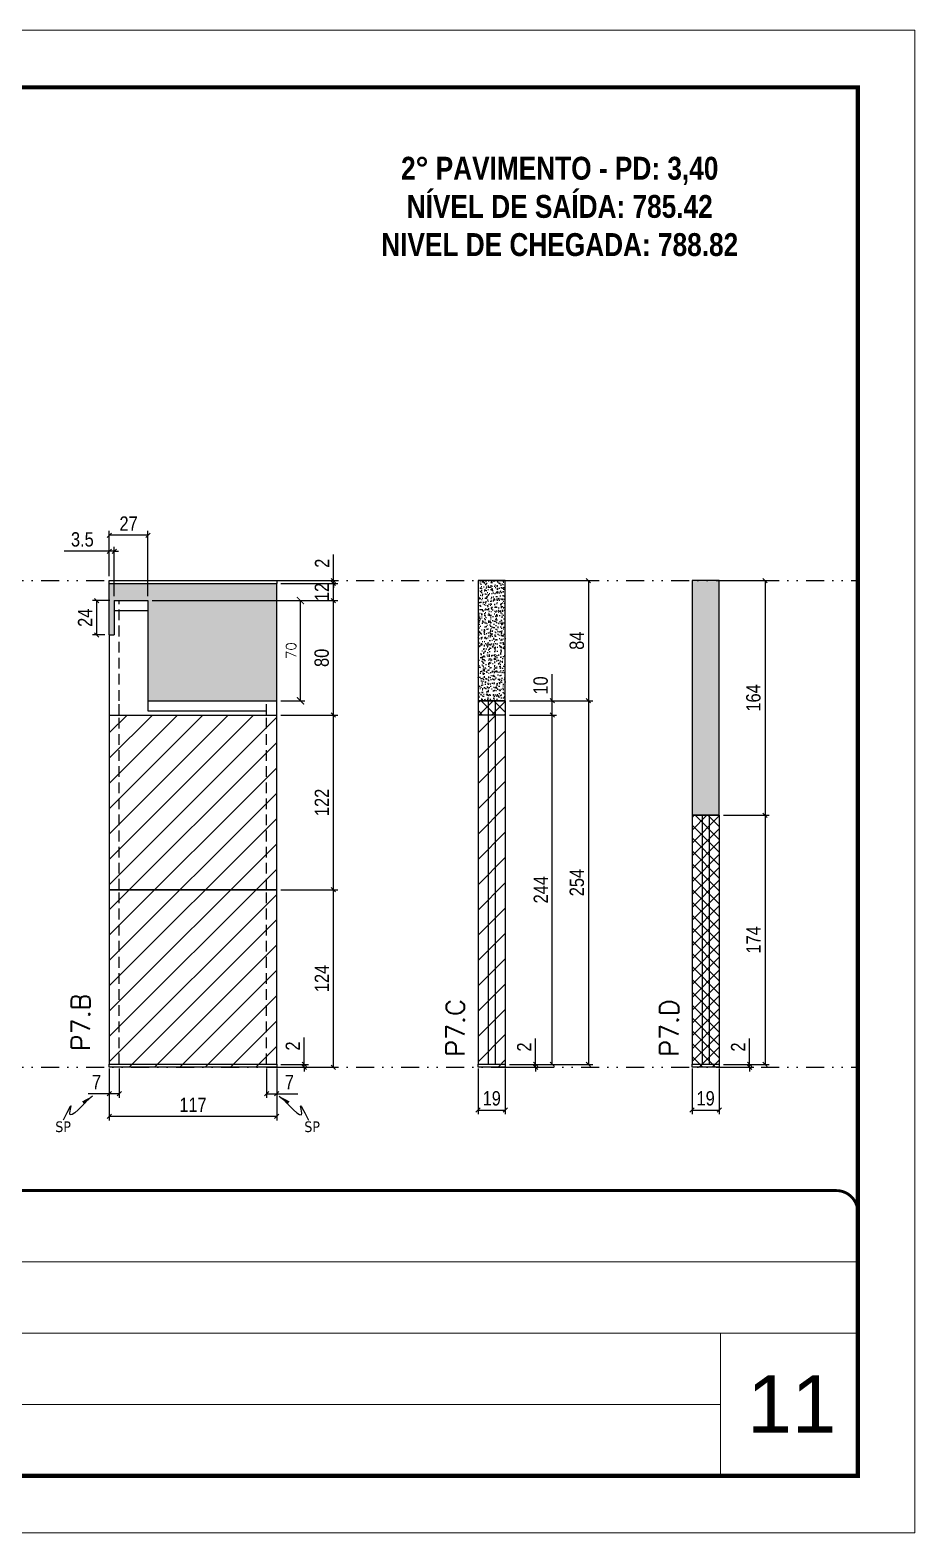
# Model space of a CAD drawing. Extents: x 2201 to 8455, y 252 to 7045.
# Drawn here: x 6251 to 6870, y 3698 to 4748 of the extents above; entities that cross this region are included whole.
import ezdxf

# ---------------------------------------------------------------- set-up
doc = ezdxf.new("R2010")
doc.units = 0
for name, pattern in [('CONTINUO', [0]), ('DASHED', [0.75, 0.5, -0.25]), ('DIVIDE2', [0.625, 0.25, -0.125, 0, -0.125, 0, -0.125]), ('HIDDEN', [0.375, 0.25, -0.125])]:
    doc.linetypes.add(name, pattern=pattern)
for name, color, linetype, lineweight in [('CARIMBO', 255, 'Continuous', 9), ('Folhas', 255, 'Continuous', 9), ('Hachura', 251, 'Continuous', 9), ('SARRAFO DE PRESSAO', 251, 'DASHED', 9), ('Texto Seção', 7, 'Continuous', 15)]:
    doc.layers.add(name, color=color, linetype=linetype, lineweight=lineweight)
for name, color, linetype in [('COTA', 241, 'Continuous'), ('NOMENCLATURA', 7, 'Continuous'), ('Nível', 160, 'Continuous'), ('Painéis', 200, 'Continuous'), ('SARR_2.2x7', 40, 'Continuous'), ('Sarrafo de Pressão', 42, 'HIDDEN'), ('texto', 7, 'Continuous')]:
    doc.layers.add(name, color=color, linetype=linetype)
doc.styles.add('ARIAL', font='arial.ttf')
doc.styles.add('COTA TECNICA', font='techl___.ttf', dxfattribs={"height": 10})
doc.styles.add('COTA TECNICA-50', font='techl___.ttf', dxfattribs={"height": 10})
doc.styles.add('REGUA-120', font='ROMANS.shx', dxfattribs={"height": 15})
doc.styles.add('ROMANC', font='techb___.ttf', dxfattribs={"height": 2.5})
doc.styles.add('ROMANS', font='romans.shx')
doc.styles.get("Standard").update_dxf_attribs({"font": 'arial.ttf'})
doc.dimstyles.new('COTA PAINEL-50', dxfattribs={"dimtxt": 10, "dimasz": 3, "dimexe": 3, "dimexo": 3, "dimgap": 3, "dimtad": 1, "dimdec": 1, "dimzin": 12, "dimdsep": 46, "dimtxsty": 'COTA TECNICA-50', "dimblk1": 'OBLIQUE', "dimblk2": 'OBLIQUE', "dimsah": 1, "dimcen": 0.9, "dimclrd": 4, "dimclre": 4, "dimclrt": 240, "dimadec": 1, "dimazin": 3, "dimtfac": 1, "dimtdec": 1, "dimtmove": 0, "dimatfit": 3, "dimfxl": 1, "dimtolj": 1, "dimtzin": 12, "dimarcsym": 0})
doc.dimstyles.new('Cota Paínel', dxfattribs={"dimtxt": 7, "dimasz": 5, "dimexe": 3, "dimexo": 3, "dimgap": 3, "dimtad": 1, "dimdec": 1, "dimzin": 12, "dimdsep": 46, "dimtxsty": 'ROMANS', "dimblk": 'ARCHTICK', "dimcen": 0, "dimclrd": 4, "dimclre": 4, "dimclrt": 1, "dimadec": 1, "dimazin": 3, "dimtfac": 1, "dimtdec": 1, "dimtmove": 0, "dimatfit": 3, "dimldrblk": 'OBLIQUE', "dimfxl": 1, "dimtolj": 1, "dimtzin": 12, "dimarcsym": 0})
doc.dimstyles.new('PAINEL', dxfattribs={"dimtxt": 10, "dimasz": 3, "dimexe": 3, "dimexo": 3, "dimgap": 3, "dimtad": 1, "dimdec": 1, "dimzin": 12, "dimdsep": 46, "dimtxsty": 'COTA TECNICA', "dimblk1": 'OBLIQUE', "dimblk2": 'OBLIQUE', "dimsah": 1, "dimcen": 0.9, "dimclrd": 4, "dimclre": 4, "dimclrt": 240, "dimadec": 1, "dimazin": 3, "dimtfac": 1, "dimtdec": 1, "dimtmove": 0, "dimatfit": 3, "dimfxl": 1, "dimtolj": 1, "dimtzin": 12, "dimarcsym": 0})
doc.dimstyles.get("Standard").update_dxf_attribs({"dimtxt": 0.18, "dimasz": 0.18, "dimexe": 0.18, "dimexo": 0.0625, "dimgap": 0.09, "dimtad": 0, "dimtih": 1, "dimtoh": 1, "dimdec": 4, "dimzin": 0, "dimdsep": 46, "dimtxsty": 'Standard', "dimcen": 0.09, "dimadec": 0, "dimazin": 0, "dimtfac": 1, "dimtdec": 4, "dimtofl": 0, "dimtmove": 0, "dimatfit": 3, "dimfxl": 1, "dimtolj": 1, "dimtzin": 0, "dimarcsym": 0})

# ---------------------------------------------------------------- blocks, each defined once
blk = doc.blocks.new('9999999999')
at = {"color": 30, "linetype": 'CONTINUO'}
for p, q in [((98564.6, 34379.6), (99584, 34379.6)), ((98564.6, 34329.8), (99488, 34329.8)), ((99584, 34329.8), (99488, 34329.8)), ((99488, 34329.8), (99488, 34230.2)), ((98564.6, 34280), (99488, 34280))]:
    blk.add_line(p, q, dxfattribs=at)
at = {"color": 30, "linetype": 'CONTINUO', "const_width": 2}
blk.add_lwpolyline([(99584, 34230.2), (99584, 34414.4, 0.414214), (99569, 34429.4), (98229, 34429.4, 0.414214), (98214, 34414.4), (98214, 34245.2, 0.414214), (98229, 34230.2), (99584, 34230.2)], format="xyb", dxfattribs=at)
at = {"layer": 'Folhas'}
blk.add_lwpolyline([(98139, 34190.2), (99624, 34190.2), (99624, 35240.2), (98139, 35240.2)], close=True, dxfattribs=at)
at = {"layer": 'Folhas', "color": 30, "const_width": 3}
blk.add_lwpolyline([(98214, 34230.2), (99584, 34230.2), (99584, 35200.2), (98214, 35200.2)], close=True, dxfattribs=at)
blk = doc.blocks.new('_Oblique')
at = {"color": 0, "linetype": 'ByBlock', "lineweight": -2}
blk.add_line((-0.5, -0.5), (0.5, 0.5), dxfattribs=at)
blk = doc.blocks.new('*D408')
at = {"layer": 'COTA', "color": 4, "lineweight": -2, "transparency": 16777216}
for p, q in [((6306.8, 4021.9), (6306.8, 3985.6)), ((6423.8, 4021.9), (6423.8, 3985.6)), ((6306.8, 3988.6), (6423.8, 3988.6))]:
    blk.add_line(p, q, dxfattribs=at)
at = {"layer": 'Defpoints', "color": 0, "transparency": 16777216}
for p in [(6306.8, 4024.9), (6423.8, 4024.9), (6423.8, 3988.6)]:
    blk.add_point(p, dxfattribs=at)
at = {"layer": 'COTA', "color": 4, "lineweight": -2, "transparency": 16777216, "xscale": 3, "yscale": 3, "zscale": 3, "rotation": 180}
blk.add_blockref('_Oblique', (6306.8, 3988.6), dxfattribs=at)
at = {"layer": 'COTA', "color": 4, "lineweight": -2, "transparency": 16777216, "xscale": 3, "yscale": 3, "zscale": 3}
blk.add_blockref('_Oblique', (6423.8, 3988.6), dxfattribs=at)
at = {"layer": 'COTA', "color": 240, "transparency": 16777216, "insert": (6365.3, 3996.6), "char_height": 10, "attachment_point": 5, "style": 'COTA TECNICA'}
blk.add_mtext('\\A1;117', dxfattribs=at)
blk = doc.blocks.new('*D409')
at = {"layer": 'COTA', "color": 4, "lineweight": -2, "transparency": 16777216}
for p, q in [((6313.8, 4021.9), (6313.8, 4001.4)), ((6306.8, 4019.9), (6306.8, 4001.4)), ((6306.8, 4004.4), (6292.1, 4004.4)), ((6313.8, 4004.4), (6306.8, 4004.4))]:
    blk.add_line(p, q, dxfattribs=at)
at = {"layer": 'Defpoints', "color": 0, "transparency": 16777216}
for p in [(6306.8, 4022.9), (6313.8, 4024.9), (6306.8, 4004.4)]:
    blk.add_point(p, dxfattribs=at)
at = {"layer": 'COTA', "color": 4, "lineweight": -2, "transparency": 16777216, "xscale": 3, "yscale": 3, "zscale": 3, "rotation": 180}
blk.add_blockref('_Oblique', (6306.8, 4004.4), dxfattribs=at)
at = {"layer": 'COTA', "color": 4, "lineweight": -2, "transparency": 16777216, "xscale": 3, "yscale": 3, "zscale": 3}
blk.add_blockref('_Oblique', (6313.8, 4004.4), dxfattribs=at)
at = {"layer": 'COTA', "color": 240, "transparency": 16777216, "insert": (6297.9, 4012.5), "char_height": 10, "attachment_point": 5, "style": 'COTA TECNICA-50'}
blk.add_mtext('\\A1;7', dxfattribs=at)
blk = doc.blocks.new('*D343')
at = {"layer": 'COTA', "color": 4, "lineweight": -2, "transparency": 16777216}
for p, q in [((6416.8, 4021.9), (6416.8, 4001.4)), ((6423.8, 4019.9), (6423.8, 4001.4)), ((6416.8, 4004.4), (6423.8, 4004.4)), ((6423.8, 4004.4), (6438.5, 4004.4))]:
    blk.add_line(p, q, dxfattribs=at)
at = {"layer": 'Defpoints', "color": 0, "transparency": 16777216}
for p in [(6416.8, 4024.9), (6423.8, 4022.9), (6423.8, 4004.4)]:
    blk.add_point(p, dxfattribs=at)
at = {"layer": 'COTA', "color": 4, "lineweight": -2, "transparency": 16777216, "xscale": 3, "yscale": 3, "zscale": 3, "rotation": 180}
blk.add_blockref('_Oblique', (6416.8, 4004.4), dxfattribs=at)
at = {"layer": 'COTA', "color": 4, "lineweight": -2, "transparency": 16777216, "xscale": 3, "yscale": 3, "zscale": 3}
blk.add_blockref('_Oblique', (6423.8, 4004.4), dxfattribs=at)
at = {"layer": 'COTA', "color": 240, "transparency": 16777216, "insert": (6432.7, 4012.5), "char_height": 10, "attachment_point": 5, "style": 'COTA TECNICA-50'}
blk.add_mtext('\\A1;7', dxfattribs=at)
blk = doc.blocks.new('*D344')
at = {"layer": 'COTA', "color": 4, "linetype": 'ByBlock', "lineweight": -2, "transparency": 16777216}
for p, q in [((6426.8, 4146.9), (6466.5, 4146.9)), ((6463.5, 4022.9), (6463.5, 4146.9)), ((6426.8, 4022.9), (6466.5, 4022.9))]:
    blk.add_line(p, q, dxfattribs=at)
at = {"layer": 'Defpoints', "color": 0, "linetype": 'ByBlock', "transparency": 16777216}
for p in [(6423.8, 4146.9), (6463.5, 4146.9), (6423.8, 4022.9)]:
    blk.add_point(p, dxfattribs=at)
at = {"layer": 'COTA', "color": 4, "linetype": 'ByBlock', "lineweight": -2, "transparency": 16777216, "xscale": 3, "yscale": 3, "zscale": 3}
for p, rotation in [((6463.5, 4146.9), 90), ((6463.5, 4022.9), 270)]:
    blk.add_blockref('_Oblique', p, dxfattribs=dict(at, rotation=rotation))
at = {"layer": 'COTA', "color": 240, "linetype": 'ByBlock', "transparency": 16777216, "insert": (6455.4, 4084.9), "char_height": 10, "attachment_point": 5, "rotation": 90, "style": 'COTA TECNICA'}
blk.add_mtext('\\A1;124', dxfattribs=at)
blk = doc.blocks.new('*D345')
at = {"layer": 'COTA', "color": 4, "lineweight": -2, "transparency": 16777216}
for p, q in [((6443.1, 4024.9), (6443.1, 4043.7)), ((6426.8, 4024.9), (6446.1, 4024.9)), ((6426.8, 4022.9), (6446.1, 4022.9)), ((6443.1, 4022.9), (6443.1, 4024.9)), ((6443.1, 4022.9), (6443.1, 4019.9))]:
    blk.add_line(p, q, dxfattribs=at)
at = {"layer": 'Defpoints', "color": 0, "transparency": 16777216}
for p in [(6423.8, 4024.9), (6423.8, 4022.9), (6443.1, 4022.9)]:
    blk.add_point(p, dxfattribs=at)
at = {"layer": 'COTA', "color": 4, "lineweight": -2, "transparency": 16777216, "xscale": 3, "yscale": 3, "zscale": 3}
for p, rotation in [((6443.1, 4024.9), 270), ((6443.1, 4022.9), 90)]:
    blk.add_blockref('_Oblique', p, dxfattribs=dict(at, rotation=rotation))
at = {"layer": 'COTA', "color": 240, "transparency": 16777216, "insert": (6435.1, 4037.7), "char_height": 10, "attachment_point": 5, "rotation": 90, "style": 'COTA TECNICA-50'}
blk.add_mtext('\\A1;2', dxfattribs=at)
blk = doc.blocks.new('*D346')
at = {"layer": 'COTA', "color": 4, "linetype": 'ByBlock', "lineweight": -2, "transparency": 16777216}
for p, q in [((6426.8, 4146.9), (6466.5, 4146.9)), ((6463.5, 4022.9), (6463.5, 4146.9)), ((6426.8, 4022.9), (6466.5, 4022.9))]:
    blk.add_line(p, q, dxfattribs=at)
at = {"layer": 'Defpoints', "color": 0, "linetype": 'ByBlock', "transparency": 16777216}
for p in [(6423.8, 4146.9), (6463.5, 4146.9), (6423.8, 4022.9)]:
    blk.add_point(p, dxfattribs=at)
at = {"layer": 'COTA', "color": 4, "linetype": 'ByBlock', "lineweight": -2, "transparency": 16777216, "xscale": 3, "yscale": 3, "zscale": 3}
for p, rotation in [((6463.5, 4146.9), 90), ((6463.5, 4022.9), 270)]:
    blk.add_blockref('_Oblique', p, dxfattribs=dict(at, rotation=rotation))
at = {"layer": 'COTA', "color": 240, "linetype": 'ByBlock', "transparency": 16777216, "insert": (6455.4, 4084.9), "char_height": 10, "attachment_point": 5, "rotation": 90, "style": 'COTA TECNICA'}
blk.add_mtext('\\A1;124', dxfattribs=at)
blk = doc.blocks.new('*D347')
at = {"layer": 'COTA', "color": 4, "lineweight": -2, "transparency": 16777216}
for p, q in [((6564.6, 4021.9), (6564.6, 3990)), ((6583.6, 4021.9), (6583.6, 3990)), ((6564.6, 3993), (6583.6, 3993))]:
    blk.add_line(p, q, dxfattribs=at)
at = {"layer": 'Defpoints', "color": 0, "transparency": 16777216}
for p in [(6564.6, 4024.9), (6583.6, 4024.9), (6583.6, 3993)]:
    blk.add_point(p, dxfattribs=at)
at = {"layer": 'COTA', "color": 4, "lineweight": -2, "transparency": 16777216, "xscale": 3, "yscale": 3, "zscale": 3, "rotation": 180}
blk.add_blockref('_Oblique', (6564.6, 3993), dxfattribs=at)
at = {"layer": 'COTA', "color": 4, "lineweight": -2, "transparency": 16777216, "xscale": 3, "yscale": 3, "zscale": 3}
blk.add_blockref('_Oblique', (6583.6, 3993), dxfattribs=at)
at = {"layer": 'COTA', "color": 240, "transparency": 16777216, "insert": (6574.1, 4001.1), "char_height": 10, "attachment_point": 5, "style": 'COTA TECNICA'}
blk.add_mtext('\\A1;19', dxfattribs=at)
blk = doc.blocks.new('*D348')
at = {"layer": 'COTA', "color": 4, "lineweight": -2, "transparency": 16777216}
for p, q in [((6604.8, 4024.9), (6604.8, 4043)), ((6586.6, 4024.9), (6607.8, 4024.9)), ((6586.6, 4022.9), (6607.8, 4022.9)), ((6604.8, 4022.9), (6604.8, 4024.9)), ((6604.8, 4022.9), (6604.8, 4019.9))]:
    blk.add_line(p, q, dxfattribs=at)
at = {"layer": 'Defpoints', "color": 0, "transparency": 16777216}
for p in [(6583.6, 4024.9), (6583.6, 4022.9), (6604.8, 4024.9)]:
    blk.add_point(p, dxfattribs=at)
at = {"layer": 'COTA', "color": 4, "lineweight": -2, "transparency": 16777216, "xscale": 3, "yscale": 3, "zscale": 3}
for p, rotation in [((6604.8, 4024.9), 270), ((6604.8, 4022.9), 90)]:
    blk.add_blockref('_Oblique', p, dxfattribs=dict(at, rotation=rotation))
at = {"layer": 'COTA', "color": 240, "transparency": 16777216, "insert": (6596.8, 4037), "char_height": 10, "attachment_point": 5, "rotation": 90, "style": 'COTA TECNICA-50'}
blk.add_mtext('\\A1;2', dxfattribs=at)
blk = doc.blocks.new('*D724')
at = {"layer": 'COTA', "color": 4, "linetype": 'ByBlock', "lineweight": -2, "transparency": 16777216}
for p, q in [((6586.6, 4362.9), (6644.7, 4362.9)), ((6641.7, 4362.9), (6641.7, 4278.9)), ((6586.6, 4278.9), (6644.7, 4278.9))]:
    blk.add_line(p, q, dxfattribs=at)
at = {"layer": 'Defpoints', "color": 0, "linetype": 'ByBlock', "transparency": 16777216}
for p in [(6583.6, 4362.9), (6583.6, 4278.9), (6641.7, 4278.9)]:
    blk.add_point(p, dxfattribs=at)
at = {"layer": 'COTA', "color": 4, "linetype": 'ByBlock', "lineweight": -2, "transparency": 16777216, "xscale": 3, "yscale": 3, "zscale": 3}
for p, rotation in [((6641.7, 4362.9), 90), ((6641.7, 4278.9), 270)]:
    blk.add_blockref('_Oblique', p, dxfattribs=dict(at, rotation=rotation))
at = {"layer": 'COTA', "color": 240, "linetype": 'ByBlock', "transparency": 16777216, "insert": (6633.6, 4320.9), "char_height": 10, "attachment_point": 5, "rotation": 90, "style": 'COTA TECNICA'}
blk.add_mtext('\\A1;84', dxfattribs=at)
blk = doc.blocks.new('*D725')
at = {"layer": 'COTA', "color": 4, "lineweight": -2, "transparency": 16777216}
for p, q in [((6616.4, 4278.9), (6616.4, 4297.4)), ((6586.6, 4278.9), (6619.4, 4278.9)), ((6616.4, 4268.9), (6616.4, 4278.9)), ((6586.6, 4268.9), (6619.4, 4268.9))]:
    blk.add_line(p, q, dxfattribs=at)
at = {"layer": 'Defpoints', "color": 0, "transparency": 16777216}
for p in [(6583.6, 4278.9), (6616.4, 4278.9), (6583.6, 4268.9)]:
    blk.add_point(p, dxfattribs=at)
at = {"layer": 'COTA', "color": 4, "lineweight": -2, "transparency": 16777216, "xscale": 3, "yscale": 3, "zscale": 3}
for p, rotation in [((6616.4, 4278.9), 90), ((6616.4, 4268.9), 270)]:
    blk.add_blockref('_Oblique', p, dxfattribs=dict(at, rotation=rotation))
at = {"layer": 'COTA', "color": 240, "transparency": 16777216, "insert": (6608.3, 4289.6), "char_height": 10, "attachment_point": 5, "rotation": 90, "style": 'COTA TECNICA-50'}
blk.add_mtext('\\A1;10', dxfattribs=at)
blk = doc.blocks.new('*D349')
at = {"layer": 'COTA', "color": 4, "lineweight": -2, "transparency": 16777216}
for p, q in [((6426.8, 4268.9), (6466.5, 4268.9)), ((6463.5, 4146.9), (6463.5, 4268.9)), ((6426.8, 4146.9), (6466.5, 4146.9))]:
    blk.add_line(p, q, dxfattribs=at)
at = {"layer": 'Defpoints', "color": 0, "transparency": 16777216}
for p in [(6423.8, 4268.9), (6463.5, 4268.9), (6423.8, 4146.9)]:
    blk.add_point(p, dxfattribs=at)
at = {"layer": 'COTA', "color": 4, "lineweight": -2, "transparency": 16777216, "xscale": 3, "yscale": 3, "zscale": 3}
for p, rotation in [((6463.5, 4268.9), 90), ((6463.5, 4146.9), 270)]:
    blk.add_blockref('_Oblique', p, dxfattribs=dict(at, rotation=rotation))
at = {"layer": 'COTA', "color": 240, "transparency": 16777216, "insert": (6455.4, 4207.9), "char_height": 10, "attachment_point": 5, "rotation": 90, "style": 'COTA TECNICA-50'}
blk.add_mtext('\\A1;122', dxfattribs=at)
blk = doc.blocks.new('*D726')
at = {"layer": 'COTA', "color": 4, "lineweight": -2, "transparency": 16777216}
for p, q in [((6586.6, 4268.9), (6619.4, 4268.9)), ((6616.4, 4024.9), (6616.4, 4268.9)), ((6586.6, 4024.9), (6619.4, 4024.9))]:
    blk.add_line(p, q, dxfattribs=at)
at = {"layer": 'Defpoints', "color": 0, "transparency": 16777216}
for p in [(6583.6, 4268.9), (6616.4, 4268.9), (6583.6, 4024.9)]:
    blk.add_point(p, dxfattribs=at)
at = {"layer": 'COTA', "color": 4, "lineweight": -2, "transparency": 16777216, "xscale": 3, "yscale": 3, "zscale": 3}
for p, rotation in [((6616.4, 4268.9), 90), ((6616.4, 4024.9), 270)]:
    blk.add_blockref('_Oblique', p, dxfattribs=dict(at, rotation=rotation))
at = {"layer": 'COTA', "color": 240, "transparency": 16777216, "insert": (6608.4, 4146.9), "char_height": 10, "attachment_point": 5, "rotation": 90, "style": 'COTA TECNICA'}
blk.add_mtext('\\A1;244', dxfattribs=at)
blk = doc.blocks.new('*D350')
at = {"layer": 'COTA', "color": 4, "lineweight": -2, "transparency": 16777216}
for p, q in [((6586.6, 4278.9), (6644.7, 4278.9)), ((6641.7, 4278.9), (6641.7, 4024.9)), ((6586.6, 4024.9), (6644.7, 4024.9))]:
    blk.add_line(p, q, dxfattribs=at)
at = {"layer": 'Defpoints', "color": 0, "transparency": 16777216}
for p in [(6583.6, 4278.9), (6583.6, 4024.9), (6641.7, 4024.9)]:
    blk.add_point(p, dxfattribs=at)
at = {"layer": 'COTA', "color": 4, "lineweight": -2, "transparency": 16777216, "xscale": 3, "yscale": 3, "zscale": 3}
for p, rotation in [((6641.7, 4278.9), 90), ((6641.7, 4024.9), 270)]:
    blk.add_blockref('_Oblique', p, dxfattribs=dict(at, rotation=rotation))
at = {"layer": 'COTA', "color": 240, "transparency": 16777216, "insert": (6633.6, 4151.9), "char_height": 10, "attachment_point": 5, "rotation": 90, "style": 'COTA TECNICA'}
blk.add_mtext('\\A1;254', dxfattribs=at)
blk = doc.blocks.new('*D351')
at = {"layer": 'COTA', "color": 4, "lineweight": -2, "transparency": 16777216}
for p, q in [((6426.8, 4360.9), (6466.5, 4360.9)), ((6463.5, 4348.9), (6463.5, 4360.9)), ((6336.8, 4348.9), (6466.5, 4348.9))]:
    blk.add_line(p, q, dxfattribs=at)
at = {"layer": 'Defpoints', "color": 0, "transparency": 16777216}
for p in [(6423.8, 4360.9), (6463.5, 4360.9), (6333.8, 4348.9)]:
    blk.add_point(p, dxfattribs=at)
at = {"layer": 'COTA', "color": 4, "lineweight": -2, "transparency": 16777216, "xscale": 3, "yscale": 3, "zscale": 3}
for p, rotation in [((6463.5, 4360.9), 90), ((6463.5, 4348.9), 270)]:
    blk.add_blockref('_Oblique', p, dxfattribs=dict(at, rotation=rotation))
at = {"layer": 'COTA', "color": 240, "transparency": 16777216, "insert": (6455.4, 4354.9), "char_height": 10, "attachment_point": 5, "rotation": 90, "style": 'COTA TECNICA'}
blk.add_mtext('\\A1;12', dxfattribs=at)
blk = doc.blocks.new('*D716')
at = {"layer": 'COTA', "color": 4, "lineweight": -2, "transparency": 16777216}
for p, q in [((6463.5, 4362.9), (6463.5, 4381)), ((6426.8, 4362.9), (6466.5, 4362.9)), ((6426.8, 4360.9), (6466.5, 4360.9)), ((6463.5, 4360.9), (6463.5, 4362.9)), ((6463.5, 4360.9), (6463.5, 4357.9))]:
    blk.add_line(p, q, dxfattribs=at)
at = {"layer": 'Defpoints', "color": 0, "transparency": 16777216}
for p in [(6423.8, 4362.9), (6423.8, 4360.9), (6463.5, 4362.9)]:
    blk.add_point(p, dxfattribs=at)
at = {"layer": 'COTA', "color": 4, "lineweight": -2, "transparency": 16777216, "xscale": 3, "yscale": 3, "zscale": 3}
for p, rotation in [((6463.5, 4362.9), 270), ((6463.5, 4360.9), 90)]:
    blk.add_blockref('_Oblique', p, dxfattribs=dict(at, rotation=rotation))
at = {"layer": 'COTA', "color": 240, "transparency": 16777216, "insert": (6455.5, 4375), "char_height": 10, "attachment_point": 5, "rotation": 90, "style": 'COTA TECNICA'}
blk.add_mtext('\\A1;2', dxfattribs=at)
blk = doc.blocks.new('*D717')
at = {"layer": 'COTA', "color": 4, "lineweight": -2, "transparency": 16777216}
for p, q in [((6336.8, 4348.9), (6466.5, 4348.9)), ((6463.5, 4268.9), (6463.5, 4348.9)), ((6426.8, 4268.9), (6466.5, 4268.9))]:
    blk.add_line(p, q, dxfattribs=at)
at = {"layer": 'Defpoints', "color": 0, "transparency": 16777216}
for p in [(6333.8, 4348.9), (6463.5, 4348.9), (6423.8, 4268.9)]:
    blk.add_point(p, dxfattribs=at)
at = {"layer": 'COTA', "color": 4, "lineweight": -2, "transparency": 16777216, "xscale": 3, "yscale": 3, "zscale": 3}
for p, rotation in [((6463.5, 4348.9), 90), ((6463.5, 4268.9), 270)]:
    blk.add_blockref('_Oblique', p, dxfattribs=dict(at, rotation=rotation))
at = {"layer": 'COTA', "color": 240, "transparency": 16777216, "insert": (6455.3, 4308.9), "char_height": 10, "attachment_point": 5, "rotation": 90, "style": 'COTA TECNICA'}
blk.add_mtext('\\A1;80', dxfattribs=at)
blk = doc.blocks.new('*D718')
at = {"layer": 'COTA', "color": 4, "lineweight": -2, "transparency": 16777216}
for p, q in [((6307.3, 4348.9), (6295, 4348.9)), ((6298, 4348.9), (6298, 4324.9)), ((6303.8, 4324.9), (6295, 4324.9))]:
    blk.add_line(p, q, dxfattribs=at)
at = {"layer": 'Defpoints', "color": 0, "transparency": 16777216}
for p in [(6310.3, 4348.9), (6298, 4324.9), (6306.8, 4324.9)]:
    blk.add_point(p, dxfattribs=at)
at = {"layer": 'COTA', "color": 4, "lineweight": -2, "transparency": 16777216, "xscale": 3, "yscale": 3, "zscale": 3}
for p, rotation in [((6298, 4348.9), 90), ((6298, 4324.9), 270)]:
    blk.add_blockref('_Oblique', p, dxfattribs=dict(at, rotation=rotation))
at = {"layer": 'COTA', "color": 240, "transparency": 16777216, "insert": (6289.9, 4336.9), "char_height": 10, "attachment_point": 5, "rotation": 90, "style": 'COTA TECNICA'}
blk.add_mtext('\\A1;24', dxfattribs=at)
blk = doc.blocks.new('*D719')
at = {"layer": 'COTA', "color": 4, "lineweight": -2, "transparency": 16777216}
for p, q in [((6306.8, 4383.4), (6275.2, 4383.4)), ((6306.8, 4365.9), (6306.8, 4386.4)), ((6310.3, 4383.4), (6306.8, 4383.4)), ((6310.3, 4351.9), (6310.3, 4386.4)), ((6310.3, 4383.4), (6313.3, 4383.4))]:
    blk.add_line(p, q, dxfattribs=at)
at = {"layer": 'Defpoints', "color": 0, "transparency": 16777216}
for p in [(6306.8, 4383.4), (6306.8, 4362.9), (6310.3, 4348.9)]:
    blk.add_point(p, dxfattribs=at)
at = {"layer": 'COTA', "color": 4, "lineweight": -2, "transparency": 16777216, "xscale": 3, "yscale": 3, "zscale": 3}
blk.add_blockref('_Oblique', (6306.8, 4383.4), dxfattribs=at)
at = {"layer": 'COTA', "color": 4, "lineweight": -2, "transparency": 16777216, "xscale": 3, "yscale": 3, "zscale": 3, "rotation": 180}
blk.add_blockref('_Oblique', (6310.3, 4383.4), dxfattribs=at)
at = {"layer": 'COTA', "color": 240, "transparency": 16777216, "insert": (6288, 4391.6), "char_height": 10, "attachment_point": 5, "style": 'COTA TECNICA'}
blk.add_mtext('\\A1;3.5', dxfattribs=at)
blk = doc.blocks.new('*D720')
at = {"layer": 'COTA', "color": 4, "lineweight": -2, "transparency": 16777216}
for p, q in [((6306.8, 4365.9), (6306.8, 4397.6)), ((6333.8, 4394.6), (6306.8, 4394.6)), ((6333.8, 4351.9), (6333.8, 4397.6))]:
    blk.add_line(p, q, dxfattribs=at)
at = {"layer": 'Defpoints', "color": 0, "transparency": 16777216}
for p in [(6306.8, 4394.6), (6306.8, 4362.9), (6333.8, 4348.9)]:
    blk.add_point(p, dxfattribs=at)
at = {"layer": 'COTA', "color": 4, "lineweight": -2, "transparency": 16777216, "xscale": 3, "yscale": 3, "zscale": 3, "rotation": 180}
blk.add_blockref('_Oblique', (6306.8, 4394.6), dxfattribs=at)
at = {"layer": 'COTA', "color": 4, "lineweight": -2, "transparency": 16777216, "xscale": 3, "yscale": 3, "zscale": 3}
blk.add_blockref('_Oblique', (6333.8, 4394.6), dxfattribs=at)
at = {"layer": 'COTA', "color": 240, "transparency": 16777216, "insert": (6320.3, 4402.7), "char_height": 10, "attachment_point": 5, "style": 'COTA TECNICA'}
blk.add_mtext('\\A1;27', dxfattribs=at)
blk = doc.blocks.new('*D38')
at = {"layer": 'COTA', "color": 4, "lineweight": -2, "transparency": 16777216}
for p, q in [((6714.1, 4021.9), (6714.1, 3990)), ((6733.1, 4021.9), (6733.1, 3990)), ((6714.1, 3993), (6733.1, 3993))]:
    blk.add_line(p, q, dxfattribs=at)
at = {"layer": 'Defpoints', "color": 0, "transparency": 16777216}
for p in [(6714.1, 4024.9), (6733.1, 4024.9), (6733.1, 3993)]:
    blk.add_point(p, dxfattribs=at)
at = {"layer": 'COTA', "color": 4, "lineweight": -2, "transparency": 16777216, "xscale": 3, "yscale": 3, "zscale": 3, "rotation": 180}
blk.add_blockref('_Oblique', (6714.1, 3993), dxfattribs=at)
at = {"layer": 'COTA', "color": 4, "lineweight": -2, "transparency": 16777216, "xscale": 3, "yscale": 3, "zscale": 3}
blk.add_blockref('_Oblique', (6733.1, 3993), dxfattribs=at)
at = {"layer": 'COTA', "color": 240, "transparency": 16777216, "insert": (6723.6, 4001.1), "char_height": 10, "attachment_point": 5, "style": 'COTA TECNICA'}
blk.add_mtext('\\A1;19', dxfattribs=at)
blk = doc.blocks.new('*D39')
at = {"layer": 'COTA', "color": 4, "lineweight": -2, "transparency": 16777216}
for p, q in [((6754.3, 4024.9), (6754.3, 4043)), ((6736.1, 4024.9), (6757.3, 4024.9)), ((6736.1, 4022.9), (6757.3, 4022.9)), ((6754.3, 4022.9), (6754.3, 4024.9)), ((6754.3, 4022.9), (6754.3, 4019.9))]:
    blk.add_line(p, q, dxfattribs=at)
at = {"layer": 'Defpoints', "color": 0, "transparency": 16777216}
for p in [(6733.1, 4024.9), (6733.1, 4022.9), (6754.3, 4024.9)]:
    blk.add_point(p, dxfattribs=at)
at = {"layer": 'COTA', "color": 4, "lineweight": -2, "transparency": 16777216, "xscale": 3, "yscale": 3, "zscale": 3}
for p, rotation in [((6754.3, 4024.9), 270), ((6754.3, 4022.9), 90)]:
    blk.add_blockref('_Oblique', p, dxfattribs=dict(at, rotation=rotation))
at = {"layer": 'COTA', "color": 240, "transparency": 16777216, "insert": (6746.3, 4037), "char_height": 10, "attachment_point": 5, "rotation": 90, "style": 'COTA TECNICA-50'}
blk.add_mtext('\\A1;2', dxfattribs=at)
blk = doc.blocks.new('*D575')
at = {"layer": 'COTA', "color": 4, "linetype": 'ByBlock', "lineweight": -2, "transparency": 16777216}
for p, q in [((6736.1, 4362.9), (6768.1, 4362.9)), ((6765.1, 4362.9), (6765.1, 4198.9)), ((6736.1, 4198.9), (6768.1, 4198.9))]:
    blk.add_line(p, q, dxfattribs=at)
at = {"layer": 'Defpoints', "color": 0, "linetype": 'ByBlock', "transparency": 16777216}
for p in [(6733.1, 4362.9), (6733.1, 4198.9), (6765.1, 4198.9)]:
    blk.add_point(p, dxfattribs=at)
at = {"layer": 'COTA', "color": 4, "linetype": 'ByBlock', "lineweight": -2, "transparency": 16777216, "xscale": 3, "yscale": 3, "zscale": 3}
for p, rotation in [((6765.1, 4362.9), 90), ((6765.1, 4198.9), 270)]:
    blk.add_blockref('_Oblique', p, dxfattribs=dict(at, rotation=rotation))
at = {"layer": 'COTA', "color": 240, "linetype": 'ByBlock', "transparency": 16777216, "insert": (6757, 4280.9), "char_height": 10, "attachment_point": 5, "rotation": 90, "style": 'COTA TECNICA'}
blk.add_mtext('\\A1;164', dxfattribs=at)
blk = doc.blocks.new('*D40')
at = {"layer": 'COTA', "color": 4, "lineweight": -2, "transparency": 16777216}
for p, q in [((6736.1, 4198.9), (6768.1, 4198.9)), ((6765.1, 4198.9), (6765.1, 4024.9)), ((6736.1, 4024.9), (6768.1, 4024.9))]:
    blk.add_line(p, q, dxfattribs=at)
at = {"layer": 'Defpoints', "color": 0, "transparency": 16777216}
for p in [(6733.1, 4198.9), (6733.1, 4024.9), (6765.1, 4024.9)]:
    blk.add_point(p, dxfattribs=at)
at = {"layer": 'COTA', "color": 4, "lineweight": -2, "transparency": 16777216, "xscale": 3, "yscale": 3, "zscale": 3}
for p, rotation in [((6765.1, 4198.9), 90), ((6765.1, 4024.9), 270)]:
    blk.add_blockref('_Oblique', p, dxfattribs=dict(at, rotation=rotation))
at = {"layer": 'COTA', "color": 240, "transparency": 16777216, "insert": (6757, 4111.9), "char_height": 10, "attachment_point": 5, "rotation": 90, "style": 'COTA TECNICA'}
blk.add_mtext('\\A1;174', dxfattribs=at)
blk = doc.blocks.new('_ArchTick')
at = {"color": 0, "linetype": 'ByBlock', "const_width": 0.15}
blk.add_lwpolyline([(-0.5, -0.5), (0.5, 0.5)], dxfattribs=at)
blk = doc.blocks.new('*D809')
at = {"layer": 'COTA', "color": 4, "lineweight": -2, "transparency": 16777216}
for p, q in [((6336.8, 4348.9), (6443.4, 4348.9)), ((6440.4, 4278.9), (6440.4, 4348.9)), ((6426.8, 4278.9), (6443.4, 4278.9))]:
    blk.add_line(p, q, dxfattribs=at)
at = {"layer": 'Defpoints', "color": 0, "transparency": 16777216}
for p in [(6333.8, 4348.9), (6440.4, 4348.9), (6423.8, 4278.9)]:
    blk.add_point(p, dxfattribs=at)
at = {"layer": 'COTA', "color": 4, "lineweight": -2, "transparency": 16777216, "xscale": 5, "yscale": 5, "zscale": 5}
for p, rotation in [((6440.4, 4348.9), 90), ((6440.4, 4278.9), 270)]:
    blk.add_blockref('_ArchTick', p, dxfattribs=dict(at, rotation=rotation))
at = {"layer": 'COTA', "color": 1, "transparency": 16777216, "insert": (6433.9, 4313.9), "char_height": 7, "attachment_point": 5, "rotation": 90, "style": 'ROMANS'}
blk.add_mtext('\\A1;70', dxfattribs=at)

msp = doc.modelspace()

# ---------------------------------------------------------------- hatches: boundary and pattern name
at = {"layer": 'COTA', "linetype": 'ByBlock'}
h = msp.add_hatch(dxfattribs=at)
h.set_pattern_fill('AR-CONC', color=256, scale=0.03)
h.paths.add_polyline_path([(6423.81, 4360.92), (6306.81, 4360.93), (6306.81, 4324.93), (6310.31, 4324.93), (6310.31, 4348.93), (6333.81, 4348.93), (6333.81, 4278.92), (6358.81, 4278.92), (6423.81, 4278.92)])
h = msp.add_hatch(dxfattribs=at)
h.set_pattern_fill('AR-CONC', color=256, scale=0.03)
h.set_pattern_definition([(50, (-2519.5315, 250.9333), (5.46554, -0.4781726), [0.5715, -6.2865]), (355, (-2519.5315, 250.933), (-1.0573026, 5.7317054), [0.4572, -5.0292175]), (100.451445, (-2519.076, 250.8934), (4.4082374, 5.2535326), [0.4857003, -5.3427073]), (46.1842, (-2519.5315, 252.457), (8.132371, -1.26127), [0.85725, -9.42975]), (96.63556, (-2518.854, 252.352), (7.122124, 7.422784), [0.728551, -8.014068]), (351.18415, (-2519.5315, 252.457), (7.122124, 7.422784), [0.685799, -7.543792]), (21, (-2518.7695, 252.0763), (4.5484317, -3.067956), [0.5715, -6.2865]), (326, (-2518.7695, 252.076), (1.854061, 5.525639), [0.4572, -5.0292]), (71.451445, (-2518.3905, 251.8206), (6.4024926, 2.457683), [0.4857003, -5.342698]), (37.5, (-2519.5315, 250.9333), (0.0926581, 2.53665117), [0, -4.96824, 0, -5.1054, 0, -5.04825]), (7.5, (-2519.5315, 250.9333), (2.0045899, 3.00541724), [0, -2.91084, 0, -4.85394, 0, -1.92405]), (327.5, (-2521.2308, 250.9333), (4.06771786, -0.1718623), [0, -1.905, 0, -5.9436, 0, -7.8867]), (317.5, (-2521.9928, 250.9333), (4.4438754, 0.7627947), [0, -2.4765, 0, -3.94716, 0, -5.6007])])
h.paths.add_polyline_path([(6583.59, 4362.93), (6564.59, 4362.93), (6564.59, 4278.93), (6583.59, 4278.93)])
h = msp.add_hatch(dxfattribs=at)
h.set_pattern_fill('AR-CONC', color=256, scale=0.03)
h.set_pattern_definition([(50, (-2370.061, 250.9333), (5.46554, -0.4781726), [0.5715, -6.2865]), (355, (-2370.061, 250.933), (-1.0573026, 5.7317054), [0.4572, -5.0292175]), (100.451445, (-2369.6056, 250.8934), (4.4082374, 5.2535326), [0.4857003, -5.3427073]), (46.1842, (-2370.061, 252.457), (8.132371, -1.26127), [0.85725, -9.42975]), (96.63556, (-2369.383, 252.352), (7.122124, 7.422784), [0.728551, -8.014068]), (351.18415, (-2370.061, 252.457), (7.122124, 7.422784), [0.685799, -7.543792]), (21, (-2369.299, 252.0763), (4.5484317, -3.067956), [0.5715, -6.2865]), (326, (-2369.299, 252.076), (1.854061, 5.525639), [0.4572, -5.0292]), (71.451445, (-2368.92, 251.8206), (6.4024926, 2.457683), [0.4857003, -5.342698]), (37.5, (-2370.061, 250.9333), (0.0926581, 2.53665117), [0, -4.96824, 0, -5.1054, 0, -5.04825]), (7.5, (-2370.061, 250.9333), (2.0045899, 3.00541724), [0, -2.91084, 0, -4.85394, 0, -1.92405]), (327.5, (-2371.7603, 250.9333), (4.06771786, -0.1718623), [0, -1.905, 0, -5.9436, 0, -7.8867]), (317.5, (-2372.5223, 250.9333), (4.4438754, 0.7627947), [0, -2.4765, 0, -3.94716, 0, -5.6007])])
h.paths.add_polyline_path([(6733.06, 4362.93), (6714.06, 4362.93), (6714.06, 4198.93), (6733.06, 4198.93)])
at = {"layer": 'Hachura', "linetype": 'ByBlock'}
h = msp.add_hatch(dxfattribs=at)
h.set_pattern_fill('ANSI37', color=256, scale=2)
h.set_pattern_definition([(45, (-166029.649, -106622.4624), (-4.49012806, 4.49012806), []), (135, (-166029.649, -106622.4624), (-4.49012806, -4.49012806), [])])
h.paths.add_polyline_path([(6583.59, 4268.9), (6583.59, 4278.9), (6564.59, 4278.9), (6564.59, 4268.9)])
h = msp.add_hatch(dxfattribs=at)
h.set_pattern_fill('ANSI31', color=256, scale=100)
h.set_pattern_definition([(45, (-110843.315, -31028.35), (-8.8388348, 8.8388348), [])])
h.paths.add_polyline_path([(6306.81, 4022.93), (6423.81, 4022.93), (6423.81, 4268.93), (6306.81, 4268.93)])
h = msp.add_hatch(dxfattribs=at)
h.set_pattern_fill('ANSI31', color=256, scale=100)
h.set_pattern_definition([(45, (-110585.536, -31028.374), (-8.8388348, 8.8388348), [])])
h.paths.add_polyline_path([(6583.59, 4022.9), (6583.59, 4268.9), (6564.59, 4268.9), (6564.59, 4022.9)])
h = msp.add_hatch(dxfattribs=at)
h.set_pattern_fill('ANSI37', color=256, scale=2)
h.set_pattern_definition([(45, (-165880.1786, -106702.4624), (-4.49012806, 4.49012806), []), (135, (-165880.1786, -106702.4624), (-4.49012806, -4.49012806), [])])
h.paths.add_polyline_path([(6733.06, 4022.93), (6733.06, 4198.9), (6714.06, 4198.9), (6714.06, 4022.93)])

# ---------------------------------------------------------------- linework, layer by layer
at = {"layer": 'COTA', "linetype": 'ByBlock'}
for p, q in [((6306.81, 4324.93), (6306.81, 4360.93)), ((6423.81, 4278.93), (6423.81, 4360.92))]:
    msp.add_line(p, q, dxfattribs=at)
for points in [[(6564.59, 4278.9), (6583.59, 4278.9), (6583.59, 4362.93), (6564.59, 4362.93)], [(6714.06, 4198.9), (6733.06, 4198.9), (6733.06, 4362.93), (6714.06, 4362.93)]]:
    msp.add_lwpolyline(points, close=True, dxfattribs=at)
at = {"layer": 'Nível', "color": 4, "linetype": 'DIVIDE2', "ltscale": 50}
for p, q in [((5850.34, 4362.93), (6829.87, 4362.93)), ((5850.34, 4022.93), (6829.87, 4022.93))]:
    msp.add_line(p, q, dxfattribs=at)
at = {"layer": 'Painéis'}
for p, q in [((6306.81, 4360.93), (6306.81, 4362.93)), ((6306.81, 4362.93), (6423.81, 4362.93)), ((6306.81, 4360.93), (6423.81, 4360.92)), ((6423.81, 4362.93), (6423.81, 4360.92)), ((6310.31, 4348.93), (6310.31, 4324.93)), ((6310.31, 4348.93), (6333.81, 4348.93)), ((6333.81, 4348.93), (6333.81, 4278.92)), ((6306.81, 4324.93), (6306.81, 4146.93)), ((6306.81, 4324.93), (6310.31, 4324.93)), ((6333.81, 4278.92), (6358.81, 4278.92)), ((6358.81, 4278.92), (6423.81, 4278.92)), ((6423.81, 4146.93), (6423.81, 4278.93)), ((6564.59, 4278.93), (6583.59, 4278.93)), ((6564.59, 4278.9), (6564.59, 4024.93)), ((6564.59, 4278.9), (6583.59, 4278.9)), ((6583.59, 4278.9), (6564.59, 4278.9)), ((6583.59, 4278.9), (6583.59, 4024.93)), ((6306.81, 4271.92), (6306.81, 4271.92)), ((6306.81, 4268.93), (6423.81, 4268.93)), ((6583.59, 4268.93), (6564.59, 4268.93)), ((6714.06, 4198.93), (6733.06, 4198.93)), ((6714.06, 4198.9), (6714.06, 4024.93)), ((6714.06, 4198.9), (6733.06, 4198.9)), ((6733.06, 4198.9), (6714.06, 4198.9)), ((6733.06, 4198.9), (6733.06, 4024.93)), ((6423.81, 4146.93), (6306.81, 4146.93)), ((6306.81, 4146.93), (6306.81, 4024.93)), ((6306.81, 4146.93), (6423.81, 4146.93)), ((6423.81, 4024.93), (6423.81, 4146.93)), ((6306.81, 4024.93), (6423.81, 4024.93)), ((6564.59, 4024.93), (6583.59, 4024.93)), ((6564.59, 4024.93), (6583.59, 4024.93)), ((6564.59, 4022.93), (6564.59, 4024.93)), ((6583.59, 4022.93), (6564.59, 4022.93)), ((6583.59, 4024.93), (6583.59, 4022.93)), ((6714.06, 4024.93), (6733.06, 4024.93)), ((6714.06, 4024.93), (6733.06, 4024.93)), ((6714.06, 4022.93), (6714.06, 4024.93)), ((6733.06, 4022.93), (6714.06, 4022.93)), ((6733.06, 4024.93), (6733.06, 4022.93))]:
    msp.add_line(p, q, dxfattribs=at)
msp.add_lwpolyline([(6423.81, 4022.93), (6306.81, 4022.93), (6306.81, 4024.93), (6423.81, 4024.93)], close=True, dxfattribs=at)
at = {"layer": 'SARR_2.2x7'}
for p, q in [((6310.31, 4341.93), (6333.81, 4341.93)), ((6333.81, 4278.92), (6333.81, 4271.92)), ((6571.59, 4278.9), (6571.59, 4024.93)), ((6576.59, 4278.9), (6576.59, 4024.93)), ((6333.81, 4271.92), (6416.81, 4271.92)), ((6365.81, 4271.92), (6365.81, 4271.92)), ((6721.06, 4198.9), (6721.06, 4024.93)), ((6726.06, 4198.9), (6726.06, 4024.93))]:
    msp.add_line(p, q, dxfattribs=at)
at = {"layer": 'Sarrafo de Pressão', "ltscale": 30}
for p, q in [((6313.81, 4278.92), (6313.81, 4348.93)), ((6313.81, 4268.93), (6313.81, 4278.92)), ((6416.81, 4268.93), (6416.81, 4278.92)), ((6313.81, 4146.93), (6313.81, 4268.93)), ((6416.81, 4146.93), (6416.81, 4268.93)), ((6313.81, 4024.93), (6313.81, 4146.93)), ((6416.81, 4024.93), (6416.81, 4146.93))]:
    msp.add_line(p, q, dxfattribs=at)

# ---------------------------------------------------------------- block references
at = {"layer": 'SARRAFO DE PRESSAO', "color": 6, "linetype": 'ByBlock'}
msp.add_blockref('9999999999', (-92754.11, -30492.69), dxfattribs=at)

# ---------------------------------------------------------------- texts
at = {"layer": 'CARIMBO', "style": 'ARIAL'}
msp.add_text('11', height=40, dxfattribs=at).set_placement((6752.73, 3767.66))
at = {"layer": 'NOMENCLATURA', "color": 2, "insert": (6621.61, 4685.65), "char_height": 16, "attachment_point": 2, "style": 'ROMANC'}
msp.add_mtext_dynamic_manual_height_columns('\\P2° PAVIMENTO - PD: 3,40\\PNÍVEL DE SAÍDA: 785.42\\PNIVEL DE CHEGADA: 788.82', width=328.3607, gutter_width=1, heights=[0], dxfattribs=at)
at = {"layer": 'texto', "color": 0, "char_height": 7.5, "attachment_point": 5}
for insert in [(6274.56, 3981.25), (6448.59, 3981.25)]:
    msp.add_mtext('{\\fTahoma|b0|i0|c0|p34;\\C4;SP}', dxfattribs=dict(at, insert=insert))
at = {"layer": 'Texto Seção', "char_height": 13, "width": 285.3299, "attachment_point": 7, "rotation": 90, "style": 'REGUA-120'}
for s, insert in [('P7.B', (6293.34, 4034.18)), ('\\pxt4;P7.C', (6555.14, 4030.34)), ('\\pxt4;P7.D', (6704.61, 4030.34))]:
    msp.add_mtext(s, dxfattribs=dict(at, insert=insert))

# ---------------------------------------------------------------- dimensions: what is measured, and where the dimension line sits
at = {"layer": 'COTA'}
for base, p1, p2, dimstyle, picture, middle in [((6306.81, 4394.58), (6333.81, 4348.93), (6306.81, 4362.93), 'PAINEL', '*D720', (6320.31, 4402.65)), ((6306.81, 4383.4), (6310.31, 4348.93), (6306.81, 4362.93), 'PAINEL', '*D719', (6288.01, 4391.62)), ((6423.81, 4004.42), (6416.81, 4024.93), (6423.81, 4022.93), 'COTA PAINEL-50', '*D343', (6432.68, 4012.49))]:
    dim = msp.add_linear_dim(base=base, p1=p1, p2=p2, dimstyle=dimstyle, dxfattribs=at)
    dim.commit()
    dim.dimension.update_dxf_attribs({"geometry": picture, "text_midpoint": middle})
for base, p1, p2, angle, dimstyle, picture, middle in [((6463.45, 4362.93), (6423.81, 4360.92), (6423.81, 4362.93), 90, 'PAINEL', '*D716', (6455.45, 4374.98)), ((6297.96, 4324.93), (6310.31, 4348.93), (6306.81, 4324.93), 90, 'PAINEL', '*D718', (6289.89, 4336.93)), ((6440.44, 4348.93), (6423.81, 4278.92), (6333.81, 4348.93), 90, 'Cota Paínel', '*D809', (6433.94, 4313.92)), ((6616.45, 4278.93), (6583.59, 4268.93), (6583.59, 4278.93), 90, 'COTA PAINEL-50', '*D725', (6608.34, 4289.64)), ((6641.7, 4024.93), (6583.59, 4278.93), (6583.59, 4024.93), 90, 'PAINEL', '*D350', (6633.59, 4151.93)), ((6463.45, 4268.93), (6423.81, 4146.93), (6423.81, 4268.93), 90, 'COTA PAINEL-50', '*D349', (6455.4, 4207.93)), ((6616.45, 4268.93), (6583.59, 4024.93), (6583.59, 4268.93), 90, 'PAINEL', '*D726', (6608.37, 4146.93)), ((6765.12, 4024.93), (6733.06, 4198.93), (6733.06, 4024.93), 90, 'PAINEL', '*D40', (6757.04, 4111.93)), ((6306.81, 4004.42), (6313.81, 4024.93), (6306.81, 4022.93), 180, 'COTA PAINEL-50', '*D409', (6297.95, 4012.49))]:
    dim = msp.add_linear_dim(base=base, p1=p1, p2=p2, angle=angle, dimstyle=dimstyle, dxfattribs=at)
    dim.commit()
    dim.dimension.update_dxf_attribs({"geometry": picture, "text_midpoint": middle})
for base, p1, p2, dimstyle, picture, middle in [((6463.45, 4360.92), (6333.81, 4348.93), (6423.81, 4360.92), 'PAINEL', '*D351', (6463.45, 4354.92)), ((6463.45, 4348.93), (6423.81, 4268.93), (6333.81, 4348.93), 'PAINEL', '*D717', (6463.45, 4308.93)), ((6443.07, 4022.93), (6423.81, 4024.93), (6423.81, 4022.93), 'COTA PAINEL-50', '*D345', (6443.07, 4037.67)), ((6604.78, 4024.93), (6583.59, 4022.93), (6583.59, 4024.93), 'COTA PAINEL-50', '*D348', (6604.78, 4036.98)), ((6754.25, 4024.93), (6733.06, 4022.93), (6733.06, 4024.93), 'COTA PAINEL-50', '*D39', (6754.25, 4036.98))]:
    dim = msp.add_linear_dim(base=base, p1=p1, p2=p2, angle=90, dimstyle=dimstyle, dxfattribs=at)
    dim.commit()
    dim.dimension.update_dxf_attribs({"geometry": picture, "text_midpoint": middle, "dimtype": 160})
at = {"layer": 'COTA', "linetype": 'ByBlock'}
for base, p1, p2, picture, middle in [((6641.7, 4278.9), (6583.59, 4362.93), (6583.59, 4278.9), '*D724', (6633.6, 4320.91)), ((6765.12, 4198.9), (6733.06, 4362.93), (6733.06, 4198.9), '*D575', (6757.01, 4280.91))]:
    dim = msp.add_linear_dim(base=base, p1=p1, p2=p2, angle=90, dimstyle='PAINEL', dxfattribs=at)
    dim.commit()
    dim.dimension.update_dxf_attribs({"geometry": picture, "text_midpoint": middle})
for picture in ['*D344', '*D346']:
    dim = msp.add_aligned_dim(p1=(6423.81, 4022.93), p2=(6423.81, 4146.93), distance=-39.64, dimstyle='PAINEL', dxfattribs=at)
    dim.commit()
    dim.dimension.update_dxf_attribs({"geometry": picture, "text_midpoint": (6455.38, 4084.93)})
at = {"layer": 'COTA'}
for base, p1, p2, picture, middle in [((6423.81, 3988.56), (6306.81, 4024.93), (6423.81, 4024.93), '*D408', (6365.31, 3996.64)), ((6583.59, 3993.03), (6564.59, 4024.93), (6583.59, 4024.93), '*D347', (6574.09, 4001.12)), ((6733.06, 3993.03), (6714.06, 4024.93), (6733.06, 4024.93), '*D38', (6723.56, 4001.12))]:
    dim = msp.add_linear_dim(base=base, p1=p1, p2=p2, dimstyle='PAINEL', override={"dimarcsym": 2}, dxfattribs=at)
    dim.commit()
    dim.dimension.update_dxf_attribs({"geometry": picture, "text_midpoint": middle})

# ---------------------------------------------------------------- leaders
at = {"layer": 'COTA', "path_type": 1}
for points in [[(6294.98, 4002.74), (6279.2, 3990.91), (6280.12, 3995.72), (6274.57, 3985.94)], [(6425.64, 4002.74), (6441.43, 3990.91), (6440.5, 3995.72), (6446.05, 3985.94)]]:
    msp.add_leader(points, dimstyle='Standard', override={"dimasz": 8}, dxfattribs=at)

doc.saveas('drawing.dxf')
